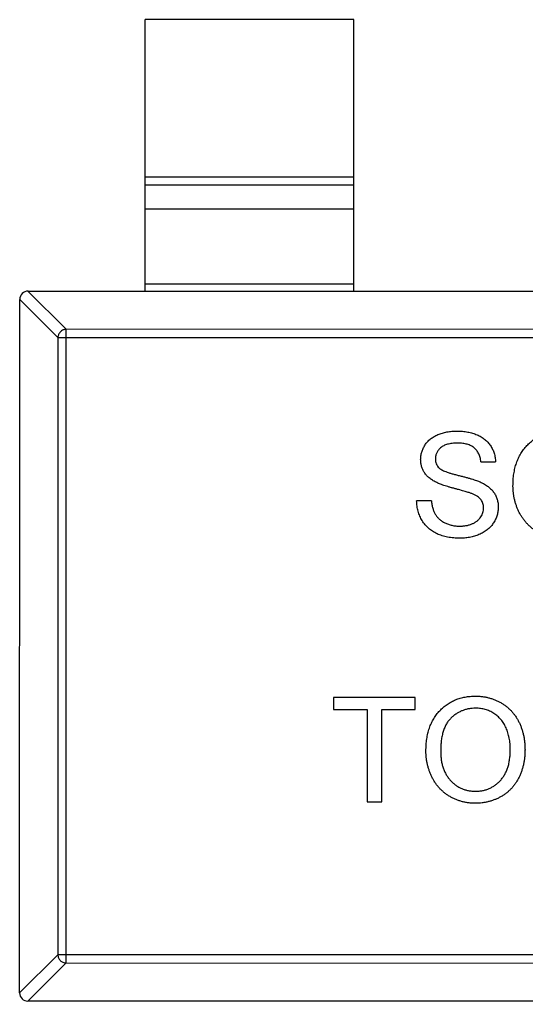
# Model space of a CAD drawing. Header units: millimetres. Extents: x 453.6 to 545.9, y 214.7 to 294.3.
# Drawn here: x 498.338 to 499.551, y 263.433 to 265.783 of the extents above; entities that cross this region are included whole.
import ezdxf

# ---------------------------------------------------------------- set-up
doc = ezdxf.new("R2010")
doc.units = ezdxf.units.MM
doc.header["$LTSCALE"] = 30.734
doc.layers.get('0').update_dxf_attribs({"linetype": 'CONTINUOUS'})

msp = doc.modelspace()

# ---------------------------------------------------------------- linework, layer by layer
at = {"linetype": 'Continuous'}
for p, q in [((498.638, 265.1333), (498.6381, 265.7833)), ((499.1381, 265.7832), (498.6381, 265.7833)), ((499.138, 265.1332), (499.1381, 265.7832)), ((498.6381, 265.4071), (499.1381, 265.407)), ((499.1381, 265.3872), (498.6381, 265.3873)), ((499.138, 265.3292), (498.638, 265.3293)), ((498.3577, 265.1333), (498.4491, 265.0419)), ((498.358, 265.1333), (501.318, 265.1328)), ((498.638, 265.1511), (499.138, 265.151)), ((498.3377, 263.4533), (498.338, 265.1133)), ((498.4294, 265.0222), (498.338, 265.1136)), ((498.4488, 263.5247), (498.4491, 265.0419)), ((501.2269, 265.0414), (498.4491, 265.0419)), ((498.4294, 265.0222), (498.4292, 263.5444)), ((498.4294, 265.0222), (501.2466, 265.0217)), ((499.4421, 264.7244), (499.4774, 264.7244)), ((499.3235, 264.6315), (499.2883, 264.6315)), ((499.285, 264.1604), (499.0895, 264.1604)), ((499.0895, 264.1604), (499.0895, 264.1316)), ((499.285, 264.1315), (499.285, 264.1604)), ((499.0895, 264.1316), (499.1696, 264.1315)), ((499.1696, 264.1315), (499.1696, 263.9104)), ((499.2048, 264.1315), (499.285, 264.1315)), ((499.2048, 263.9104), (499.2048, 264.1315)), ((499.1696, 263.9104), (499.2048, 263.9104)), ((498.3377, 263.453), (498.4292, 263.5444)), ((501.2463, 263.5439), (498.4292, 263.5444)), ((498.4488, 263.5247), (498.3574, 263.4333)), ((498.4488, 263.5247), (501.2266, 263.5242)), ((501.3177, 263.4328), (498.3577, 263.4333))]:
    msp.add_line(p, q, dxfattribs=at)
for centre, start, end in [((498.358, 265.1133), 89.9899, 179.9899), ((498.3577, 263.4533), 179.9899, 269.9899)]:
    msp.add_arc(centre, 0.02, start, end, dxfattribs=at)
for points, knots in [([(498.4491, 265.0419), (498.4466, 265.0418), (498.4415, 265.0407), (498.435, 265.0363), (498.4306, 265.0298), (498.4295, 265.0247), (498.4294, 265.0222)], [0, 0, 0, 0, 0.249032, 0.5, 0.750968, 1, 1, 1, 1]), ([(499.2979, 264.7297), (499.298, 264.7328), (499.2983, 264.739), (499.3004, 264.748), (499.3037, 264.7567), (499.3075, 264.7637), (499.3112, 264.7689), (499.3143, 264.7726), (499.3178, 264.7761), (499.3215, 264.7794), (499.3256, 264.7823), (499.3299, 264.7851), (499.3345, 264.7875), (499.3411, 264.7906), (499.3499, 264.7936), (499.361, 264.7963), (499.3727, 264.7979), (499.3806, 264.7981), (499.3847, 264.7982)], [0, 0, 0, 0, 0.074995, 0.149165, 0.223664, 0.300412, 0.33957, 0.378921, 0.418096, 0.45823, 0.498427, 0.539708, 0.582216, 0.625824, 0.715481, 0.807384, 0.901634, 1, 1, 1, 1]), ([(499.3847, 264.7982), (499.3891, 264.7981), (499.3978, 264.7979), (499.4104, 264.7962), (499.4221, 264.7934), (499.4313, 264.7902), (499.4381, 264.787), (499.4429, 264.7845), (499.4474, 264.7816), (499.4516, 264.7785), (499.4555, 264.7751), (499.4591, 264.7714), (499.4624, 264.7675), (499.4663, 264.7619), (499.4705, 264.7546), (499.4742, 264.745), (499.4767, 264.7349), (499.4771, 264.728), (499.4774, 264.7244)], [0, 0, 0, 0, 0.100475, 0.195644, 0.286083, 0.372983, 0.415026, 0.456052, 0.495939, 0.535566, 0.574087, 0.612519, 0.651081, 0.689513, 0.766237, 0.84235, 0.919974, 1, 1, 1, 1]), ([(499.519, 264.6666), (499.5191, 264.6717), (499.5193, 264.6814), (499.5209, 264.6956), (499.5235, 264.709), (499.5271, 264.7216), (499.5318, 264.7333), (499.5375, 264.7442), (499.5443, 264.7542), (499.552, 264.7634), (499.5606, 264.7715), (499.5698, 264.7787), (499.5797, 264.7847), (499.5902, 264.7897), (499.6012, 264.7935), (499.6129, 264.7961), (499.6252, 264.7978), (499.6335, 264.798), (499.6378, 264.7981)], [0, 0, 0, 0, 0.075226, 0.146575, 0.2145, 0.27953, 0.342403, 0.403496, 0.463762, 0.523864, 0.583252, 0.641302, 0.698898, 0.756295, 0.814628, 0.874325, 0.935783, 1, 1, 1, 1]), ([(499.3861, 264.7693), (499.3839, 264.7693), (499.3796, 264.7693), (499.3734, 264.7687), (499.3676, 264.7679), (499.3623, 264.7667), (499.3575, 264.7651), (499.3531, 264.7633), (499.3492, 264.761), (499.3458, 264.7585), (499.3428, 264.7557), (499.3403, 264.7527), (499.338, 264.7496), (499.3363, 264.7464), (499.3348, 264.743), (499.3339, 264.7394), (499.3333, 264.7358), (499.3332, 264.7333), (499.3332, 264.732)], [0, 0, 0, 0, 0.091511, 0.177143, 0.257108, 0.331198, 0.400592, 0.465625, 0.526973, 0.585443, 0.641399, 0.695044, 0.746782, 0.796959, 0.847545, 0.897439, 0.947649, 1, 1, 1, 1]), ([(499.4421, 264.7244), (499.4419, 264.7262), (499.4415, 264.7297), (499.4404, 264.7348), (499.4389, 264.7395), (499.4371, 264.7439), (499.4349, 264.7479), (499.4324, 264.7517), (499.4295, 264.755), (499.4263, 264.758), (499.4226, 264.7607), (499.4186, 264.763), (499.4141, 264.765), (499.4093, 264.7666), (499.4041, 264.7678), (499.3984, 264.7687), (499.3924, 264.7692), (499.3882, 264.7693), (499.3861, 264.7693)], [0, 0, 0, 0, 0.067155, 0.131403, 0.192732, 0.251253, 0.307704, 0.362699, 0.417778, 0.472304, 0.527873, 0.58523, 0.645057, 0.707952, 0.774434, 0.84494, 0.920404, 1, 1, 1, 1]), ([(499.3348, 264.6757), (499.3319, 264.6773), (499.3262, 264.6803), (499.3185, 264.6858), (499.3121, 264.6919), (499.3069, 264.6986), (499.3028, 264.7058), (499.3001, 264.7134), (499.2982, 264.7214), (499.298, 264.7269), (499.2979, 264.7297)], [0, 0, 0, 0, 0.144805, 0.279512, 0.406394, 0.527502, 0.645393, 0.761885, 0.878942, 1, 1, 1, 1]), ([(499.3332, 264.732), (499.3333, 264.7299), (499.3334, 264.7257), (499.3352, 264.7198), (499.338, 264.7144), (499.3407, 264.7114), (499.3421, 264.7099)], [0, 0, 0, 0, 0.262741, 0.509957, 0.753327, 1, 1, 1, 1]), ([(499.3421, 264.7099), (499.343, 264.7092), (499.3449, 264.7076), (499.3485, 264.7054), (499.3529, 264.7032), (499.3582, 264.701), (499.3644, 264.6988), (499.3715, 264.6966), (499.3794, 264.6944), (499.388, 264.6922), (499.3967, 264.69), (499.405, 264.6879), (499.4126, 264.6858), (499.4195, 264.6838), (499.4257, 264.6819), (499.4312, 264.68), (499.4361, 264.6782), (499.439, 264.677), (499.4404, 264.6764)], [0, 0, 0, 0, 0.032743, 0.07241, 0.119611, 0.174673, 0.237345, 0.308352, 0.38763, 0.474784, 0.563332, 0.645136, 0.720203, 0.789134, 0.851497, 0.907331, 0.956969, 1, 1, 1, 1]), ([(499.4219, 264.648), (499.421, 264.6483), (499.419, 264.6492), (499.4156, 264.6502), (499.4116, 264.6516), (499.4068, 264.6531), (499.4013, 264.6546), (499.3951, 264.6563), (499.3882, 264.6582), (499.3808, 264.6601), (499.3734, 264.6621), (499.3663, 264.6641), (499.3597, 264.6661), (499.3537, 264.668), (499.3482, 264.67), (499.3432, 264.6719), (499.3388, 264.6737), (499.3361, 264.6751), (499.3348, 264.6757)], [0, 0, 0, 0, 0.0312, 0.070487, 0.117215, 0.171576, 0.234122, 0.303963, 0.382156, 0.467646, 0.554335, 0.635074, 0.710037, 0.779092, 0.842966, 0.901001, 0.953246, 1, 1, 1, 1]), ([(499.4404, 264.6764), (499.4422, 264.6755), (499.4457, 264.6739), (499.4507, 264.6711), (499.4554, 264.6683), (499.4597, 264.6652), (499.4636, 264.6619), (499.4672, 264.6585), (499.4704, 264.655), (499.4732, 264.6512), (499.4757, 264.6473), (499.4779, 264.6432), (499.4797, 264.639), (499.4812, 264.6347), (499.4823, 264.6302), (499.4832, 264.6256), (499.4837, 264.6208), (499.4838, 264.6176), (499.4838, 264.6159)], [0, 0, 0, 0, 0.074931, 0.147078, 0.216364, 0.282503, 0.346688, 0.408836, 0.469262, 0.528432, 0.587001, 0.644416, 0.702189, 0.759767, 0.81849, 0.877633, 0.93802, 1, 1, 1, 1]), ([(499.6376, 264.5417), (499.6347, 264.5418), (499.629, 264.5419), (499.6206, 264.5427), (499.6124, 264.544), (499.6045, 264.5458), (499.5967, 264.5482), (499.5893, 264.5512), (499.582, 264.5546), (499.575, 264.5585), (499.5683, 264.5629), (499.5621, 264.5677), (499.5562, 264.5729), (499.5508, 264.5786), (499.5457, 264.5845), (499.5411, 264.5909), (499.5369, 264.5977), (499.5332, 264.6048), (499.5298, 264.6121), (499.527, 264.6196), (499.5245, 264.6272), (499.5225, 264.6349), (499.521, 264.6427), (499.5199, 264.6506), (499.5191, 264.6586), (499.5191, 264.6639), (499.519, 264.6666)], [0, 0, 0, 0, 0.044697, 0.088534, 0.131409, 0.173814, 0.215715, 0.257247, 0.298848, 0.340604, 0.382029, 0.42297, 0.463632, 0.504048, 0.544591, 0.584964, 0.626265, 0.667979, 0.709943, 0.751382, 0.792619, 0.833948, 0.875008, 0.916446, 0.957907, 1, 1, 1, 1]), ([(499.4485, 264.6142), (499.4484, 264.616), (499.4483, 264.6196), (499.4472, 264.6247), (499.4452, 264.6294), (499.4425, 264.6339), (499.4388, 264.638), (499.4342, 264.6417), (499.4284, 264.6451), (499.4241, 264.647), (499.4219, 264.648)], [0, 0, 0, 0, 0.117768, 0.230176, 0.339843, 0.450625, 0.566943, 0.696021, 0.839438, 1, 1, 1, 1]), ([(499.393, 264.5418), (499.3903, 264.5418), (499.3849, 264.5418), (499.3771, 264.5424), (499.3696, 264.5431), (499.3624, 264.5443), (499.3556, 264.5458), (499.3491, 264.5476), (499.3429, 264.5497), (499.3371, 264.5521), (499.3316, 264.555), (499.3264, 264.5581), (499.3215, 264.5615), (499.317, 264.5654), (499.3126, 264.5695), (499.3087, 264.574), (499.305, 264.5787), (499.3017, 264.5838), (499.2987, 264.5892), (499.296, 264.5947), (499.2937, 264.6004), (499.2919, 264.6063), (499.2904, 264.6124), (499.2893, 264.6186), (499.2885, 264.625), (499.2884, 264.6293), (499.2883, 264.6315)], [0, 0, 0, 0, 0.052493, 0.102825, 0.151397, 0.198033, 0.242876, 0.285999, 0.327849, 0.368395, 0.407852, 0.446838, 0.485166, 0.523341, 0.561602, 0.59992, 0.638496, 0.677791, 0.71729, 0.756605, 0.796068, 0.835886, 0.875714, 0.916263, 0.95776, 1, 1, 1, 1]), ([(499.3235, 264.6315), (499.3239, 264.6284), (499.3247, 264.6223), (499.3267, 264.6137), (499.3294, 264.6059), (499.3328, 264.5989), (499.3372, 264.5928), (499.3424, 264.5873), (499.3489, 264.5825), (499.3561, 264.5782), (499.3642, 264.5749), (499.3728, 264.5724), (499.382, 264.5709), (499.3882, 264.5707), (499.3914, 264.5706)], [0, 0, 0, 0, 0.093796, 0.180188, 0.260363, 0.334847, 0.407093, 0.481448, 0.559271, 0.64227, 0.728586, 0.815978, 0.906035, 1, 1, 1, 1]), ([(499.3914, 264.5706), (499.3943, 264.5707), (499.3998, 264.5708), (499.4077, 264.572), (499.4152, 264.5737), (499.4221, 264.5764), (499.4284, 264.5795), (499.4338, 264.5834), (499.4385, 264.5878), (499.4421, 264.5927), (499.4449, 264.5979), (499.447, 264.6033), (499.4483, 264.6087), (499.4484, 264.6124), (499.4485, 264.6142)], [0, 0, 0, 0, 0.105584, 0.205868, 0.300947, 0.393002, 0.480949, 0.562874, 0.641461, 0.717742, 0.791772, 0.862716, 0.931777, 1, 1, 1, 1]), ([(499.4838, 264.6159), (499.4837, 264.6127), (499.4834, 264.6062), (499.4812, 264.5966), (499.4777, 264.5873), (499.4735, 264.58), (499.4697, 264.5744), (499.4664, 264.5703), (499.4628, 264.5666), (499.4589, 264.5631), (499.4547, 264.5598), (499.4502, 264.5567), (499.4454, 264.5539), (499.4385, 264.5505), (499.4294, 264.547), (499.4179, 264.544), (499.4056, 264.5421), (499.3973, 264.5419), (499.393, 264.5418)], [0, 0, 0, 0, 0.074816, 0.148535, 0.223872, 0.301297, 0.340894, 0.38034, 0.420127, 0.45995, 0.500831, 0.541907, 0.584439, 0.62808, 0.717267, 0.80786, 0.901925, 1, 1, 1, 1]), ([(499.3106, 264.0321), (499.3107, 264.0371), (499.3109, 264.0468), (499.3124, 264.0611), (499.315, 264.0744), (499.3187, 264.087), (499.3233, 264.0987), (499.329, 264.1096), (499.3358, 264.1196), (499.3436, 264.1288), (499.3522, 264.1369), (499.3614, 264.1441), (499.3713, 264.1501), (499.3817, 264.1551), (499.3928, 264.1589), (499.4045, 264.1615), (499.4167, 264.1633), (499.4251, 264.1635), (499.4294, 264.1636)], [0, 0, 0, 0, 0.075226, 0.146575, 0.2145, 0.27953, 0.342403, 0.403496, 0.463762, 0.523864, 0.583252, 0.641302, 0.698898, 0.756295, 0.814628, 0.874325, 0.935783, 1, 1, 1, 1]), ([(499.4294, 264.1636), (499.4322, 264.1635), (499.4378, 264.1634), (499.4461, 264.1627), (499.4542, 264.1613), (499.462, 264.1595), (499.4697, 264.1572), (499.4771, 264.1544), (499.4843, 264.151), (499.4913, 264.1472), (499.498, 264.1429), (499.5043, 264.1382), (499.5101, 264.133), (499.5157, 264.1276), (499.5207, 264.1216), (499.5254, 264.1153), (499.5296, 264.1085), (499.5334, 264.1014), (499.5368, 264.094), (499.5397, 264.0862), (499.5422, 264.0783), (499.5443, 264.0701), (499.5458, 264.0616), (499.547, 264.053), (499.5476, 264.044), (499.5477, 264.038), (499.5478, 264.0349)], [0, 0, 0, 0, 0.043099, 0.085587, 0.126908, 0.167967, 0.20845, 0.249025, 0.289281, 0.33001, 0.370598, 0.410466, 0.450033, 0.489688, 0.529116, 0.569037, 0.609703, 0.650759, 0.692509, 0.734219, 0.776707, 0.819552, 0.863351, 0.907839, 0.953334, 1, 1, 1, 1]), ([(499.4296, 264.1347), (499.4268, 264.1347), (499.4212, 264.1345), (499.413, 264.1333), (499.4052, 264.1315), (499.3976, 264.1289), (499.3904, 264.1256), (499.3834, 264.1214), (499.3767, 264.1166), (499.3704, 264.111), (499.3645, 264.1046), (499.3595, 264.0971), (499.3553, 264.0886), (499.3518, 264.0791), (499.3491, 264.0686), (499.3472, 264.0572), (499.3461, 264.0448), (499.3459, 264.0361), (499.3459, 264.0317)], [0, 0, 0, 0, 0.055943, 0.110382, 0.164048, 0.216759, 0.269601, 0.323009, 0.377581, 0.433449, 0.490922, 0.550625, 0.613117, 0.679861, 0.751358, 0.828261, 0.910795, 1, 1, 1, 1]), ([(499.5125, 264.0352), (499.5125, 264.0377), (499.5125, 264.0425), (499.5119, 264.0497), (499.5112, 264.0566), (499.5101, 264.0633), (499.5086, 264.0697), (499.507, 264.0759), (499.5049, 264.0819), (499.5025, 264.0876), (499.4999, 264.0931), (499.4969, 264.0982), (499.4937, 264.103), (499.4902, 264.1076), (499.4863, 264.1117), (499.4822, 264.1156), (499.4778, 264.1191), (499.4731, 264.1224), (499.4682, 264.1253), (499.4631, 264.1278), (499.4579, 264.13), (499.4525, 264.1317), (499.447, 264.133), (499.4413, 264.134), (499.4355, 264.1346), (499.4315, 264.1347), (499.4296, 264.1347)], [0, 0, 0, 0, 0.050852, 0.099752, 0.147438, 0.194086, 0.239171, 0.28334, 0.326577, 0.368936, 0.410572, 0.451051, 0.490877, 0.530044, 0.568937, 0.607578, 0.64642, 0.685679, 0.724799, 0.763513, 0.802173, 0.84074, 0.879649, 0.919071, 0.959098, 1, 1, 1, 1]), ([(499.4292, 263.9071), (499.4263, 263.9072), (499.4206, 263.9073), (499.4122, 263.9081), (499.404, 263.9094), (499.396, 263.9113), (499.3883, 263.9137), (499.3808, 263.9166), (499.3735, 263.92), (499.3665, 263.9239), (499.3599, 263.9283), (499.3536, 263.9332), (499.3477, 263.9384), (499.3423, 263.944), (499.3372, 263.9499), (499.3327, 263.9563), (499.3285, 263.9631), (499.3247, 263.9702), (499.3214, 263.9775), (499.3186, 263.985), (499.3161, 263.9926), (499.3141, 264.0003), (499.3125, 264.0081), (499.3114, 264.016), (499.3107, 264.024), (499.3106, 264.0294), (499.3106, 264.0321)], [0, 0, 0, 0, 0.044697, 0.088534, 0.131409, 0.173814, 0.215715, 0.257247, 0.298848, 0.340604, 0.382029, 0.42297, 0.463632, 0.504048, 0.544591, 0.584964, 0.626265, 0.667979, 0.709943, 0.751382, 0.792619, 0.833948, 0.875008, 0.916446, 0.957907, 1, 1, 1, 1]), ([(499.3459, 264.0317), (499.3459, 264.028), (499.346, 264.021), (499.3472, 264.0107), (499.349, 264.0011), (499.3516, 263.9919), (499.355, 263.9834), (499.359, 263.9755), (499.3639, 263.9682), (499.3694, 263.9615), (499.3755, 263.9555), (499.382, 263.9503), (499.3889, 263.9459), (499.3962, 263.9423), (499.4039, 263.9394), (499.4119, 263.9375), (499.4204, 263.9362), (499.4261, 263.9361), (499.429, 263.936)], [0, 0, 0, 0, 0.075964, 0.148125, 0.217201, 0.2833, 0.347202, 0.4093, 0.470426, 0.531588, 0.591739, 0.650258, 0.707303, 0.764208, 0.821148, 0.879119, 0.938423, 1, 1, 1, 1]), ([(499.429, 263.936), (499.432, 263.9361), (499.4378, 263.9362), (499.4464, 263.9374), (499.4545, 263.9395), (499.4623, 263.9423), (499.4696, 263.946), (499.4765, 263.9504), (499.483, 263.9557), (499.4891, 263.9617), (499.4946, 263.9686), (499.4995, 263.9761), (499.5035, 263.9843), (499.5069, 263.9931), (499.5094, 264.0027), (499.5112, 264.013), (499.5123, 264.0239), (499.5125, 264.0313), (499.5125, 264.0352)], [0, 0, 0, 0, 0.061055, 0.119545, 0.176806, 0.232956, 0.288583, 0.344667, 0.401662, 0.46054, 0.520477, 0.581213, 0.643431, 0.707961, 0.775371, 0.846414, 0.921152, 1, 1, 1, 1]), ([(499.5478, 264.0349), (499.5477, 264.0318), (499.5476, 264.0257), (499.5469, 264.0166), (499.5457, 264.0078), (499.5441, 263.9992), (499.5419, 263.9909), (499.5393, 263.9828), (499.5362, 263.975), (499.5326, 263.9675), (499.5286, 263.9603), (499.5242, 263.9535), (499.5194, 263.9472), (499.5142, 263.9413), (499.5086, 263.9359), (499.5026, 263.9309), (499.4962, 263.9263), (499.4894, 263.9223), (499.4824, 263.9188), (499.4752, 263.9157), (499.4679, 263.913), (499.4604, 263.9109), (499.4528, 263.9092), (499.445, 263.908), (499.4371, 263.9073), (499.4318, 263.9072), (499.4292, 263.9071)], [0, 0, 0, 0, 0.04756, 0.093962, 0.139112, 0.183626, 0.227457, 0.270703, 0.313611, 0.35626, 0.398366, 0.439557, 0.480045, 0.519888, 0.559658, 0.599421, 0.639208, 0.679668, 0.72002, 0.759859, 0.79956, 0.839199, 0.878956, 0.918794, 0.959083, 1, 1, 1, 1]), ([(498.4292, 263.5444), (498.4292, 263.5419), (498.4304, 263.5368), (498.4348, 263.5304), (498.4412, 263.526), (498.4463, 263.5248), (498.4488, 263.5247)], [0, 0, 0, 0, 0.249032, 0.5, 0.750968, 1, 1, 1, 1])]:
    msp.add_open_spline(points, degree=3, knots=knots, dxfattribs=at)

doc.saveas('drawing.dxf')
